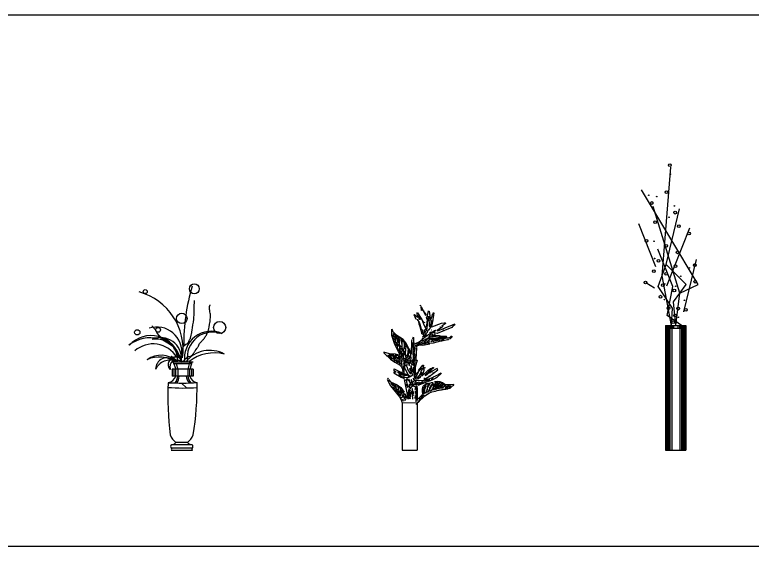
# Model space of a CAD drawing. Header units: millimetres. Extents: x 22565 to 38821, y 15578 to 26720.
# Drawn here: x 25514 to 27963, y 23124 to 24887 of the extents above; entities that cross this region are included whole.
import ezdxf

# ---------------------------------------------------------------- set-up
doc = ezdxf.new("R2010")
doc.units = ezdxf.units.MM
doc.layers.add('www.cad-blocks.net', color=7, linetype='Continuous')

# ---------------------------------------------------------------- blocks, each defined once
blk = doc.blocks.new('A$C355E1D53')
h = blk.add_hatch()
h.set_pattern_fill('AR-PARQ1', color=256, scale=2.5, angle=45, style=0)
h.set_pattern_definition([(135, (-30934.2, -17398.7), (-1077.63, 1e-13), [762, -762]), (135, (-30844.4, -17308.9), (-1077.63, 1e-13), [762, -762]), (135, (-30754.6, -17219.1), (-1077.63, 1e-13), [762, -762]), (135, (-30664.8, -17129.3), (-1077.63, 1e-13), [762, -762]), (135, (-30574.96, -17039.46), (-1077.63, 1e-13), [762, -762]), (135, (-30485.16, -16949.66), (-1077.63, 1e-13), [762, -762]), (135, (-30395.35, -16859.86), (-1077.63, 1e-13), [762, -762]), (45, (-31473, -16859.86), (1077.63, -1e-13), [762, -762]), (45, (-31562.8, -16770.05), (1077.63, -1e-13), [762, -762]), (45, (-31652.6, -16680.25), (1077.63, -1e-13), [762, -762]), (45, (-31742.4, -16590.45), (1077.63, -1e-13), [762, -762]), (45, (-31832.2, -16500.65), (1077.63, -1e-13), [762, -762]), (45, (-31922, -16410.84), (1077.63, -1e-13), [762, -762]), (45, (-32011.8, -16321.04), (1077.63, -1e-13), [762, -762])])
h.paths.add_polyline_path([(130.4, 224, 0.003838), (129.8, 208.5, 0.043235), (226.4, 208.4, 0.003857), (226.3, 224.1, -0.03048)])
for p, q in [((218.1, 488.5), (218.1, 496.7)), ((216.9, 481.4), (218.1, 488.5)), ((216.9, 448.5), (216.9, 481.4)), ((267.5, 477.9), (268.7, 479.1)), ((267.5, 466.1), (267.5, 477.9)), ((268.7, 465), (267.5, 466.1)), ((268.7, 480.2), (269.9, 480.2)), ((268.7, 479.1), (268.7, 480.2)), ((269.9, 480.2), (269.9, 482.6)), ((215.8, 441.5), (216.9, 448.5)), ((215.8, 434.4), (215.8, 441.5)), ((268.7, 460.3), (268.7, 465)), ((269.9, 453.2), (268.7, 460.3)), ((271, 452), (269.9, 453.2)), ((271, 440.3), (271, 452)), ((212.2, 415.6), (214.6, 425)), ((214.6, 425), (215.8, 434.4)), ((266.3, 409.7), (267.5, 416.8)), ((267.5, 416.8), (268.7, 423.8)), ((268.7, 423.8), (269.9, 426.2)), ((269.9, 433.2), (271, 440.3)), ((269.9, 426.2), (269.9, 433.2)), ((89.9, 398), (75.8, 412.1)), ((92.3, 390.9), (89.9, 398)), ((208.7, 392.1), (209.9, 399.2)), ((208.7, 389.8), (208.7, 392.1)), ((209.9, 399.2), (211, 406.2)), ((211, 406.2), (212.2, 415.6)), ((260.4, 390.9), (262.8, 393.3)), ((262.8, 393.3), (264, 400.3)), ((264, 400.3), (265.2, 402.7)), ((265.2, 402.7), (266.3, 409.7)), ((99.3, 381.5), (92.3, 390.9)), ((106.4, 374.5), (99.3, 381.5)), ((108.7, 372.1), (106.4, 374.5)), ((111.1, 369.8), (108.7, 372.1)), ((113.4, 367.4), (111.1, 369.8)), ((120.5, 365.1), (113.4, 367.4)), ((201.6, 366.2), (202.8, 368.6)), ((202.8, 368.6), (204, 370.9)), ((204, 370.9), (205.2, 378)), ((205.2, 378), (206.3, 380.3)), ((206.3, 380.3), (207.5, 387.4)), ((207.5, 387.4), (208.7, 389.8)), ((245.2, 366.2), (247.5, 367.4)), ((247.5, 367.4), (248.7, 369.8)), ((248.7, 369.8), (251, 372.1)), ((251, 372.1), (252.2, 374.5)), ((252.2, 374.5), (254.6, 376.8)), ((254.6, 376.8), (255.7, 379.2)), ((255.7, 379.2), (258.1, 381.5)), ((258.1, 381.5), (259.3, 388.6)), ((259.3, 388.6), (260.4, 390.9)), ((127.5, 362.7), (120.5, 365.1)), ((129.9, 355.7), (127.5, 362.7)), ((137, 353.3), (129.9, 355.7)), ((139.3, 351), (137, 353.3)), ((146.4, 348.6), (139.3, 351)), ((151.1, 334.5), (146.4, 348.6)), ((179.3, 338), (181.6, 345.1)), ((181.6, 345.1), (188.7, 352.1)), ((188.7, 352.1), (195.8, 354.5)), ((195.8, 354.5), (198.1, 356.8)), ((198.1, 356.8), (200.5, 363.9)), ((200.5, 363.9), (201.6, 366.2)), ((228.7, 341.6), (229.9, 343.9)), ((229.9, 343.9), (231, 345.1)), ((231, 345.1), (233.4, 352.1)), ((233.4, 352.1), (234.6, 354.5)), ((234.6, 354.5), (241.6, 361.5)), ((241.6, 361.5), (242.8, 363.9)), ((242.8, 363.9), (245.2, 366.2)), ((153.4, 332.2), (151.1, 334.5)), ((154.6, 329.8), (153.4, 332.2)), ((155.8, 327.5), (154.6, 329.8)), ((156.9, 325.1), (155.8, 327.5)), ((158.1, 322.8), (156.9, 325.1)), ((158.1, 320.4), (158.1, 322.8)), ((159.3, 319.2), (158.1, 320.4)), ((160.5, 312.2), (159.3, 319.2)), ((172.2, 305.1), (174.6, 319.2)), ((174.6, 319.2), (175.8, 326.3)), ((175.8, 333.3), (178.1, 335.7)), ((175.8, 326.3), (175.8, 333.3)), ((178.1, 335.7), (179.3, 338)), ((212.2, 318.1), (213.4, 319.2)), ((213.4, 319.2), (214.6, 320.4)), ((214.6, 320.4), (215.8, 322.8)), ((215.8, 322.8), (216.9, 323.9)), ((216.9, 323.9), (218.1, 326.3)), ((218.1, 326.3), (219.3, 327.5)), ((219.3, 327.5), (220.5, 329.8)), ((220.5, 329.8), (222.8, 334.5)), ((222.8, 334.5), (225.2, 336.9)), ((225.2, 336.9), (226.3, 338)), ((226.3, 338), (227.5, 340.4)), ((227.5, 340.4), (228.7, 341.6)), ((141, 310.4), (139.8, 311)), ((142.1, 309.3), (141, 310.4)), ((148.9, 307), (142.1, 309.3)), ((150.1, 305.8), (148.9, 307)), ((151.2, 302.4), (150.1, 305.8)), ((154.6, 301.3), (151.2, 302.4)), ((155.8, 300.1), (154.6, 301.3)), ((156.3, 299), (155.8, 300.1)), ((156.9, 299), (156.3, 299)), ((157.5, 297.9), (156.9, 299)), ((158.6, 297.3), (157.5, 297.9)), ((159.2, 296.2), (158.6, 297.3)), ((160.3, 295.6), (159.2, 296.2)), ((160.9, 294.5), (160.3, 295.6)), ((160.5, 309.8), (160.5, 312.2)), ((161.7, 302.8), (160.5, 309.8)), ((162, 293.9), (160.9, 294.5)), ((162.8, 300.4), (161.7, 302.8)), ((162.6, 293.3), (162, 293.9)), ((162.8, 296.9), (162.8, 300.4)), ((171.1, 298.1), (172.2, 305.1)), ((171.1, 294.6), (171.1, 298.1)), ((178.1, 293.4), (180.5, 294.6)), ((180.5, 294.6), (181.6, 296.9)), ((181.6, 296.9), (182.8, 298.1)), ((182.8, 298.1), (184, 299.3)), ((184, 299.3), (185.2, 300.4)), ((185.2, 300.4), (186.4, 301.6)), ((186.4, 301.6), (187.5, 302.8)), ((187.5, 302.8), (188.7, 304)), ((188.7, 304), (189.9, 305.1)), ((189.9, 305.1), (191.1, 305.1)), ((191.1, 305.1), (191.1, 306.3)), ((191.1, 306.3), (192.2, 306.3)), ((192.2, 307.5), (194.6, 307.5)), ((192.2, 306.3), (192.2, 307.5)), ((194.6, 307.5), (195.8, 308.7)), ((195.8, 308.7), (198.1, 311)), ((198.1, 311), (205.2, 312.2)), ((205.2, 312.2), (207.5, 314.5)), ((207.5, 314.5), (209.9, 315.7)), ((209.9, 315.7), (211, 316.9)), ((211, 316.9), (212.2, 316.9)), ((212.2, 316.9), (212.2, 318.1)), ((213.2, 292.1), (143.9, 292.1)), ((149.4, 286.9), (155.4, 268.5)), ((207.9, 286.9), (149.4, 286.9)), ((157.2, 286.9), (162, 268.5)), ((162.6, 292.8), (162.6, 293.3)), ((163.2, 292.2), (162.6, 292.8)), ((176.9, 292.2), (178.1, 293.4)), ((199.9, 286.9), (195.7, 268.5)), ((200, 292.1), (205.3, 292.1)), ((208, 286.9), (202, 268.5)), ((143.9, 268.5), (143.9, 245.9)), ((213.2, 268.5), (143.9, 268.5)), ((213.2, 245.9), (143.9, 245.9)), ((149.1, 268.5), (149.1, 245.9)), ((155.4, 245.9), (155.4, 268.5)), ((162, 268.5), (162, 245.9)), ((195.7, 268.5), (195.7, 245.9)), ((201.7, 245.9), (201.7, 268.5)), ((207.9, 268.5), (207.9, 245.9)), ((213.2, 268.5), (213.2, 245.9)), ((213.2, 268.5), (213.2, 245.9)), ((194.6, 25.2), (156.2, 25.2)), ((210.8, 6.8), (140.2, 6.8)), ((140.3, 0), (210.8, 0)), ((210.2, 17.9), (140.9, 17.9))]:
    blk.add_line(p, q)
for centre, radius in [((217.1, 535.4), 16.5), ((54.2, 526.1), 6.53), ((175.5, 437.3), 17.4), ((301.4, 407.2), 20.2), ((27.6, 391.1), 8.79), ((96.9, 399.2), 7.75)]:
    blk.add_circle(centre, radius)
for centre, radius, start, end in [((832.3, 354.9), 650.1, 163.0486, 180.7914), ((-17.4, 334.7), 197.2, 351.8558, 74.7261), ((92.1, 324.3), 84.4, 353.1202, 107.0251), ((273.5, 305.4), 89.4, 66.5547, 188.3771), ((278, 307.3), 84.6, 68.4488, 188.22), ((70, 261.4), 111.4, 20.3407, 128.932), ((74.1, 282.3), 98, 13.0057, 137.8449), ((93.1, 296.5), 72.3, 8.5126, 102.6739), ((105.1, 304), 69.6, 356.2098, 112.2847), ((80.3, 260.3), 92.3, 31.5548, 131.2286), ((268.2, 230.3), 101, 60.7854, 142.056), ((282.8, 189.3), 133.5, 75.2493, 128.0178), ((101.7, 206.5), 102.7, 56.0901, 114.1891), ((106.3, 239.2), 75.9, 46.0132, 126.5837), ((125.2, 269.5), 36.6, 44.5282, 181.6779), ((134.8, 249.2), 49.5, 64.4095, 157.0652), ((154.9, 284.6), 24.4, 18.6556, 223.5186), ((157.9, 277.3), 22.1, 38.3391, 205.4325), ((143.6, 286.3), 5.9, 5.9692, 84.0308), ((213, 287), 5.14, 88.7311, 181.2689), ((126.5, 253.7), 29.9, 277.47, 344.873), ((115.8, 250.8), 46.5, 323.2549, 353.9602), ((115.8, 250.8), 51.7, 327.257, 353.9602), ((256.8, 260.6), 68.4, 192.3667, 213.3937), ((257.6, 258.6), 63.2, 191.5389, 214.1509), ((230.7, 253.7), 29.9, 195.127, 261.6003), ((1142.3, 177.1), 1013, 177.3454, 187.1629), ((177.8, 1010), 787.4, 266.5484, 273.5317), ((1161, 153.3), 1003.2, 175.9337, 175.9482), ((-562.8, 175), 768.5, 3.6706, 3.7405), ((-790.5, 211.6), 1016.9, 350.9041, 0.7066), ((178.5, 765.9), 559.6, 265.0019, 274.9232), ((195.8, 74.5), 63.3, 201.9795, 231.1913), ((154.9, 74.5), 63.3, 308.8087, 338.0205), ((134.3, 51.3), 34.1, 281.2543, 310.0816), ((216.8, 51.3), 34.1, 229.9184, 258.7457), ((148, 11.9), 9.44, 140.9072, 212.526), ((138.3, 3.4), 3.94, 300.3607, 60.3409), ((212.8, 3.4), 3.94, 119.6591, 239.6393), ((202.9, 11.9), 9.44, 327.474, 39.0928)]:
    blk.add_arc(centre, radius, start, end)
blk = doc.blocks.new('A$C19B61D6B')
for p, q in [((120.3, 480.3), (121, 480.9)), ((121, 480.9), (123, 479.6)), ((125.6, 463.1), (123.6, 476.3)), ((123.6, 476.3), (138.2, 446.6)), ((101.1, 448.6), (101.8, 450.5)), ((107.1, 434), (101.1, 448.6)), ((101.8, 450.5), (111.1, 441.3)), ((104.5, 441.9), (104.5, 440)), ((111.7, 441.9), (111.1, 456.5)), ((111.1, 441.3), (111.7, 441.9)), ((111.7, 455.2), (126.3, 434)), ((114.4, 446.6), (113.7, 445.9)), ((113.7, 445.9), (114.4, 446.6)), ((113.7, 445.9), (117, 432.7)), ((115, 445.9), (123, 434)), ((128.3, 462.4), (128.9, 463.1)), ((132.2, 463.1), (133.5, 459.1)), ((133.5, 459.1), (140.2, 448.6)), ((140.2, 441.3), (141.5, 436.7)), ((142.1, 443.3), (144.1, 441.3)), ((144.1, 441.3), (148.7, 462.4)), ((146.1, 433.3), (148.7, 445.2)), ((148.7, 462.4), (148.1, 461.1)), ((148.7, 445.2), (150.1, 442.6)), ((150.1, 442.6), (150.7, 411.5)), ((150.7, 461.8), (154.7, 430.7)), ((156.7, 434), (160, 441.9)), ((160, 441.9), (162.6, 453.8)), ((165.9, 455.2), (162, 426.1)), ((163.3, 455.2), (165.9, 455.2)), ((110.4, 434), (111.1, 434.7)), ((119.7, 422.8), (112.4, 433.3)), ((114.4, 430.7), (126.3, 386.4)), ((116.4, 416.8), (117.7, 415.5)), ((117.7, 415.5), (119.7, 422.8)), ((125.6, 401), (120.3, 419.5)), ((126.3, 434), (133.5, 416.2)), ((134.2, 421.4), (126.9, 432)), ((134.9, 424.8), (134.2, 421.4)), ((141.5, 436.7), (143.5, 434)), ((143.5, 434), (142.1, 414.2)), ((144.1, 402.3), (146.1, 433.3)), ((154, 414.2), (151.4, 423.4)), ((154.7, 430.7), (156.7, 433.3)), ((158.7, 430), (154.7, 423.4)), ((156, 410.2), (159.3, 429.4)), ((162, 426.1), (157.3, 419.5)), ((159.3, 429.4), (158.7, 430)), ((160.6, 422.1), (160, 414.2)), ((160, 408.9), (191.7, 421.4)), ((191.7, 421.4), (202.3, 422.1)), ((204.9, 420.8), (192.4, 411.5)), ((202.3, 422.1), (204.3, 423.4)), ((204.3, 423.4), (204.9, 420.8)), ((228.7, 415.5), (236, 419.5)), ((236.7, 417.5), (229.4, 410.9)), ((25.1, 401), (25.1, 381.8)), ((26.4, 401.6), (27.8, 400.3)), ((27.8, 400.3), (28.4, 395)), ((28.4, 395), (39.7, 384.4)), ((129.6, 397), (125.6, 401)), ((126.3, 393.7), (129.6, 394.3)), ((127.6, 391), (126.3, 393.7)), ((129.6, 394.3), (129.6, 397)), ((133.5, 416.2), (140.8, 401)), ((137.5, 399), (134.2, 397.6)), ((134.2, 397.6), (135.5, 387.1)), ((138.2, 393.7), (134.2, 385.7)), ((140.8, 402.9), (137.5, 399)), ((140.8, 395.7), (138.2, 393.7)), ((142.1, 414.2), (139.5, 408.2)), ((140.2, 404.9), (144.1, 402.3)), ((140.8, 401), (140.8, 395.7)), ((144.8, 395.7), (143.5, 391)), ((152.7, 402.9), (144.8, 395.7)), ((149.4, 398.3), (146.8, 397.6)), ((150.7, 411.5), (152.7, 410.9)), ((160, 414.2), (152.7, 406.9)), ((152.7, 410.9), (154, 414.2)), ((154.7, 408.2), (152.7, 402.9)), ((152.7, 386.4), (167.9, 397)), ((158.7, 410.2), (160, 408.9)), ((158.7, 399.6), (160, 399.6)), ((173.2, 397.6), (161.3, 389.1)), ((167.9, 397), (172.5, 398.3)), ((172.5, 398.3), (173.2, 397.6)), ((226.1, 407.6), (177.2, 387.1)), ((195, 409.5), (177.8, 397)), ((177.8, 397), (179.8, 396.3)), ((179.8, 396.3), (228.7, 415.5)), ((185.8, 409.5), (187.8, 408.9)), ((192.4, 411.5), (195, 411.5)), ((195, 411.5), (195, 409.5)), ((196.3, 399.6), (198.3, 399)), ((228.7, 410.2), (226.1, 407.6)), ((25.1, 381.8), (35.7, 351.4)), ((29.1, 381.8), (28.4, 381.1)), ((28.4, 381.1), (29.1, 375.8)), ((31.7, 377.8), (29.1, 381.8)), ((29.1, 375.8), (31.1, 371.9)), ((31.7, 387.7), (31.1, 387.1)), ((31.1, 387.1), (31.7, 387.7)), ((31.1, 387.1), (31.7, 383.1)), ((31.1, 371.9), (31.7, 372.5)), ((31.7, 383.1), (35.7, 374.5)), ((31.7, 372.5), (31.7, 377.8)), ((33.1, 387.1), (32.4, 387.1)), ((32.4, 387.1), (33.1, 387.1)), ((33.7, 386.4), (42.3, 379.8)), ((33.7, 369.2), (35, 370.5)), ((33.7, 369.2), (33.7, 367.9)), ((35, 370.5), (37, 367.9)), ((35.7, 374.5), (40.3, 367.9)), ((39, 380.5), (38.3, 379.8)), ((38.3, 379.8), (39, 380.5)), ((38.3, 379.8), (39, 376.5)), ((39, 376.5), (41, 372.5)), ((39.7, 384.4), (64.8, 367.9)), ((39.7, 380.5), (41, 379.1)), ((41, 379.1), (41.6, 375.8)), ((41, 372.5), (41.6, 367.9)), ((41.6, 375.8), (43.6, 371.9)), ((42.3, 379.8), (57.5, 370.5)), ((43.6, 371.9), (45, 367.9)), ((48.3, 374.5), (47.6, 373.9)), ((47.6, 373.9), (48.3, 374.5)), ((47.6, 373.9), (47.6, 368.6)), ((47.6, 368.6), (48.3, 367.9)), ((49.6, 373.9), (48.9, 374.5)), ((48.9, 374.5), (49.6, 373.9)), ((49.6, 373.2), (50.9, 367.9)), ((56.2, 367.9), (57.5, 367.9)), ((57.5, 370.5), (60.8, 367.9)), ((97.2, 374.5), (95.2, 367.9)), ((98.5, 373.9), (99.2, 359.3)), ((124.9, 388.4), (131.6, 383.8)), ((126.9, 373.2), (130.2, 370.5)), ((130.9, 390.4), (127.6, 391)), ((127.6, 367.9), (148.1, 383.8)), ((132.2, 379.8), (128.9, 375.8)), ((134.2, 385.7), (130.9, 390.4)), ((131.6, 383.8), (132.2, 379.8)), ((135.5, 381.8), (132.9, 375.2)), ((132.9, 375.2), (134.2, 374.5)), ((134.2, 374.5), (142.1, 382.4)), ((143.5, 391), (135.5, 381.8)), ((142.1, 382.4), (138.2, 386.4)), ((139.5, 368.6), (138.8, 367.9)), ((138.8, 367.9), (139.5, 368.6)), ((140.2, 368.6), (144.8, 371.9)), ((143.5, 367.9), (147.4, 369.9)), ((144.8, 371.9), (151.4, 372.5)), ((147.4, 369.9), (154.7, 369.2)), ((150.1, 373.9), (151.4, 377.8)), ((152.1, 373.9), (150.1, 373.9)), ((151.4, 377.8), (150.7, 377.2)), ((154, 391), (151.4, 388.4)), ((151.4, 388.4), (152.7, 386.4)), ((151.4, 372.5), (152.1, 371.9)), ((155.4, 376.5), (152.1, 373.9)), ((152.1, 371.9), (156.7, 371.9)), ((158, 391.7), (154, 391)), ((154.7, 383.1), (156.7, 385.1)), ((156.7, 379.8), (154.7, 383.1)), ((154.7, 369.2), (155.4, 368.6)), ((172.5, 374.5), (155.4, 376.5)), ((155.4, 368.6), (164.6, 368.6)), ((156.7, 385.1), (159.3, 385.7)), ((156.7, 371.9), (157.3, 371.2)), ((161.3, 389.1), (157.3, 389.1)), ((157.3, 371.2), (160.6, 371.2)), ((171.9, 377.8), (158, 379.1)), ((159.3, 385.7), (165.9, 380.5)), ((160.6, 371.2), (162.6, 370.5)), ((162.6, 370.5), (164, 371.2)), ((164, 371.2), (164.6, 370.5)), ((164.6, 370.5), (179.2, 370.5)), ((164.6, 368.6), (165.3, 367.9)), ((165.3, 367.9), (184.4, 367.9)), ((165.9, 388.4), (169.2, 391)), ((177.2, 387.1), (165.9, 388.4)), ((165.9, 380.5), (172.5, 378.5)), ((168.6, 385.1), (167.9, 383.8)), ((167.9, 383.8), (171.2, 381.8)), ((169.2, 391), (170.6, 390.4)), ((171.2, 381.8), (183.8, 380.5)), ((172.5, 378.5), (171.9, 377.8)), ((208.2, 374.5), (172.5, 374.5)), ((179.2, 370.5), (179.8, 371.2)), ((179.8, 371.2), (193.7, 371.2)), ((183.8, 380.5), (191.1, 378.5)), ((188.4, 367.9), (187.8, 367.9)), ((187.8, 367.9), (188.4, 367.9)), ((191.1, 378.5), (206.9, 377.8)), ((193.7, 368.6), (193, 367.9)), ((193, 367.9), (193.7, 368.6)), ((193.7, 371.2), (194.4, 371.9)), ((194.4, 371.9), (197.7, 371.9)), ((194.4, 368.6), (199.7, 368.6)), ((197.7, 371.9), (199, 371.2)), ((199, 371.2), (199.7, 371.9)), ((199.7, 371.9), (204.9, 371.9)), ((199.7, 368.6), (200.3, 367.9)), ((204.9, 371.9), (205.6, 372.5)), ((205.6, 372.5), (209.6, 372.5)), ((206.9, 377.8), (208.9, 376.5)), ((208.9, 376.5), (208.2, 374.5)), ((209.6, 372.5), (210.2, 373.2)), ((210.2, 373.2), (214.2, 373.2)), ((214.2, 373.2), (220.1, 375.2)), ((220.8, 369.2), (215.5, 367.9)), ((220.1, 375.2), (224.1, 378.5)), ((225.4, 375.2), (220.8, 369.2)), ((224.1, 378.5), (226.1, 377.8)), ((226.1, 377.8), (225.4, 375.2)), ((33.7, 367.2), (33.1, 364.6)), ((33.1, 364.6), (37, 356.7)), ((35.7, 351.4), (52.9, 316.3)), ((37, 356.7), (41.6, 367.2)), ((41.6, 367.2), (37, 367.2)), ((41, 359.3), (39.7, 350.7)), ((39.7, 350.7), (42.3, 346.1)), ((42.3, 346.1), (43.6, 347.4)), ((43.6, 347.4), (44.3, 356)), ((45.6, 350.1), (44.3, 340.1)), ((45, 367.2), (45, 359.3)), ((45, 359.3), (48.3, 355.3)), ((46.9, 351.4), (45.6, 350.1)), ((53.5, 342.8), (46.9, 351.4)), ((48.3, 355.3), (48.3, 367.2)), ((50.9, 367.2), (51.6, 350.1)), ((51.6, 350.1), (56.9, 342.8)), ((55.5, 367.2), (58.2, 367.2)), ((56.9, 342.8), (58.8, 344.1)), ((61.5, 351.4), (57.5, 363.9)), ((58.2, 367.2), (68.1, 359.3)), ((60.8, 362.6), (58.8, 365.9)), ((59.5, 356), (59.5, 338.8)), ((61.5, 357.3), (60.8, 362.6)), ((60.8, 342.1), (61.5, 351.4)), ((68.1, 359.3), (66.1, 356)), ((66.1, 356), (67.4, 351.4)), ((67.4, 351.4), (67.4, 341.5)), ((69.4, 354.7), (83.3, 331.5)), ((69.4, 338.8), (69.4, 354.7)), ((72.1, 344.1), (74.7, 344.1)), ((91.9, 318.3), (93.2, 361.3)), ((93.2, 361.3), (94.5, 367.2)), ((95.9, 355.3), (97.2, 302.5)), ((97.8, 355.3), (95.9, 355.3)), ((95.9, 355.3), (97.8, 355.3)), ((97.8, 354.7), (99.2, 334.8)), ((99.2, 359.3), (101.1, 352.7)), ((101.1, 344.1), (99.2, 342.8)), ((101.1, 352.7), (102.5, 351.4)), ((102.5, 351.4), (107.8, 355.3)), ((105.1, 344.1), (103.8, 348.1)), ((115, 355.3), (105.1, 344.1)), ((126.9, 348.1), (105.8, 346.7)), ((107.8, 355.3), (117, 359.3)), ((108.4, 352), (122.3, 353.4)), ((110.4, 348.7), (109.1, 341.5)), ((114.4, 352), (113.7, 350.1)), ((116.4, 356), (121.6, 356.7)), ((128.9, 352), (116.4, 349.4)), ((117, 359.3), (126.9, 367.2)), ((118.3, 353.4), (117.7, 352.7)), ((117.7, 352.7), (130.2, 348.1)), ((121.6, 356.7), (128.9, 359.3)), ((122.3, 353.4), (121.6, 352)), ((130.9, 366.6), (126.3, 362.6)), ((126.3, 362.6), (134.2, 361.3)), ((126.3, 354.7), (165.3, 356)), ((129.6, 352.7), (126.3, 354.7)), ((138.2, 367.2), (128.3, 362)), ((142.8, 367.2), (129.6, 352.7)), ((130.2, 348.1), (153.4, 353.4)), ((134.9, 356.7), (130.9, 354)), ((138.2, 352.7), (130.9, 352.7)), ((136.8, 356.7), (140.2, 355.3)), ((138.2, 359.3), (138.2, 352.7)), ((152.7, 364.6), (142.1, 360.6)), ((145.4, 360.6), (142.8, 355.3)), ((152.1, 359.3), (146.8, 358.6)), ((156, 360.6), (165.3, 365.9)), ((158.7, 361.3), (160, 359.3)), ((165.3, 365.9), (159.3, 364.6)), ((164, 362.6), (165.3, 359.3)), ((165.3, 356), (189.1, 362.6)), ((166.6, 362.6), (185.8, 365.9)), ((171.9, 363.9), (168.6, 363.3)), ((173.2, 364.6), (173.2, 361.3)), ((181.8, 366.6), (181.1, 365.9)), ((181.1, 365.9), (181.8, 366.6)), ((182.5, 363.9), (181.1, 365.9)), ((185.8, 365.9), (185.1, 367.2)), ((189.1, 367.2), (189.1, 365.3)), ((189.1, 362.6), (192.4, 362.6)), ((192.4, 366.6), (199.7, 367.2)), ((192.4, 362.6), (211.6, 367.2)), ((193.7, 365.9), (192.4, 366.6)), ((211.6, 367.2), (214.9, 367.2)), ((0.7, 324.9), (0, 322.9)), ((0, 322.9), (21.8, 301.8)), ((19.2, 319.6), (0.7, 324.9)), ((39, 319), (19.2, 319.6)), ((50.2, 315.7), (39, 319)), ((44.3, 340.1), (46.9, 333.5)), ((46.9, 333.5), (49.6, 329.6)), ((49.6, 329.6), (51.6, 331.5)), ((51.6, 331.5), (52.2, 338.2)), ((52.2, 338.2), (53.5, 340.8)), ((53.5, 329.6), (52.2, 326.9)), ((52.2, 326.9), (52.2, 323.6)), ((52.2, 323.6), (55.5, 319.6)), ((53.5, 340.8), (53.5, 342.8)), ((54.2, 336.2), (53.5, 329.6)), ((54.9, 337.5), (55.5, 338.2)), ((55.5, 338.2), (57.5, 337.5)), ((55.5, 319.6), (56.2, 320.3)), ((56.2, 328.9), (58.2, 329.6)), ((56.2, 320.3), (56.2, 328.9)), ((57.5, 337.5), (59.5, 333.5)), ((58.2, 329.6), (58.8, 322.3)), ((58.8, 322.3), (58.2, 321.6)), ((58.2, 321.6), (58.2, 317.7)), ((59.5, 338.8), (70.1, 322.9)), ((59.5, 333.5), (62.1, 330.2)), ((62.1, 330.2), (62.8, 328.2)), ((62.1, 320.3), (64.1, 321)), ((62.1, 313), (62.1, 320.3)), ((62.8, 328.2), (65.4, 324.9)), ((64.1, 332.9), (69.4, 338.8)), ((64.1, 321), (64.8, 320.3)), ((64.8, 320.3), (64.8, 316.3)), ((67.4, 341.5), (65.4, 334.2)), ((65.4, 324.9), (68.8, 319)), ((68.8, 319), (70.1, 315)), ((70.1, 322.9), (72.7, 328.9)), ((72.1, 319), (72.7, 339.5)), ((72.7, 315.7), (72.1, 319)), ((80, 321.6), (76, 310.4)), ((81.3, 331.5), (80, 328.2)), ((80, 328.2), (80, 321.6)), ((82.6, 321.6), (80.7, 315)), ((83.3, 331.5), (81.3, 331.5)), ((82.6, 328.2), (84, 329.6)), ((82.6, 328.2), (82.6, 321.6)), ((84, 329.6), (85.3, 328.2)), ((85.3, 328.2), (88.6, 318.3)), ((99.2, 334.8), (101.1, 334.8)), ((99.2, 326.9), (99.2, 324.3)), ((99.2, 324.3), (100.5, 322.9)), ((99.2, 321), (101.8, 315.7)), ((104.5, 339.5), (99.8, 322.9)), ((100.5, 329.6), (99.8, 328.9)), ((99.8, 328.9), (100.5, 326.9)), ((99.8, 322.9), (104.5, 315.7)), ((101.1, 328.9), (100.5, 329.6)), ((100.5, 326.9), (101.1, 328.9)), ((100.5, 322.9), (100.5, 326.3)), ((101.1, 342.1), (104.5, 339.5)), ((101.1, 334.8), (101.1, 342.1)), ((108.4, 340.1), (106.4, 302.5)), ((108.4, 340.1), (107.8, 339.5)), ((9.9, 313), (10.6, 311)), ((13.9, 314.4), (13.2, 313.7)), ((13.2, 313.7), (22.5, 304.4)), ((17.8, 311.7), (13.9, 314.4)), ((17.8, 317.7), (17.2, 317)), ((17.2, 317), (17.8, 317.7)), ((17.2, 317), (21.2, 313.7)), ((19.2, 311.7), (17.8, 311.7)), ((19.2, 317.7), (18.5, 317.7)), ((18.5, 317.7), (19.2, 317.7)), ((25.1, 306.4), (19.2, 311.7)), ((19.8, 317), (21.2, 317)), ((21.2, 317), (23.8, 313.7)), ((21.2, 313.7), (25.8, 312.4)), ((21.8, 301.8), (36.4, 291.9)), ((22.5, 304.4), (26.4, 301.8)), ((24.5, 311.7), (23.8, 312.4)), ((25.8, 312.4), (24.5, 311.7)), ((27.1, 303.1), (25.1, 306.4)), ((27.1, 317), (26.4, 316.3)), ((26.4, 316.3), (26.4, 315)), ((26.4, 315), (35.7, 306.4)), ((26.4, 301.8), (27.1, 303.1)), ((29.1, 316.3), (27.1, 317)), ((31.1, 317), (29.1, 316.3)), ((29.7, 305.8), (29.1, 305.1)), ((29.1, 305.1), (29.7, 305.8)), ((29.1, 305.1), (31.7, 301.8)), ((30.4, 305.8), (36.4, 302.5)), ((33.1, 315.7), (31.1, 317)), ((33.1, 307.7), (32.4, 308.4)), ((32.4, 308.4), (33.1, 307.7)), ((32.4, 301.1), (37, 295.2)), ((33.1, 314.4), (33.1, 315.7)), ((39, 308.4), (33.1, 314.4)), ((35.7, 306.4), (40.3, 304.4)), ((36.4, 302.5), (35.7, 301.8)), ((37, 315.7), (36.4, 315)), ((36.4, 315), (37, 315.7)), ((36.4, 315), (46.3, 303.1)), ((37, 295.2), (37.7, 296.5)), ((37.7, 315.7), (42.3, 315.7)), ((37.7, 296.5), (38.3, 299.8)), ((38.3, 299.8), (46.9, 289.9)), ((41, 305.1), (39, 308.4)), ((39.7, 301.1), (48.9, 297.2)), ((40.3, 304.4), (41, 305.1)), ((42.3, 315.7), (50.9, 313)), ((46.3, 303.1), (46.9, 301.8)), ((46.9, 289.9), (46.9, 295.2)), ((47.6, 309.7), (51.6, 304.4)), ((47.6, 301.1), (52.2, 298.5)), ((48.9, 311), (48.3, 311)), ((48.3, 310.4), (48.9, 311)), ((48.3, 311), (48.3, 310.4)), ((54.2, 293.2), (48.9, 294.5)), ((48.9, 294.5), (54.2, 285.9)), ((49.6, 311), (53.5, 306.4)), ((52.9, 316.3), (50.2, 315.7)), ((50.9, 313), (54.2, 311.7)), ((51.6, 304.4), (52.9, 301.8)), ((52.2, 298.5), (54.2, 299.1)), ((53.5, 306.4), (55.5, 301.8)), ((54.2, 299.1), (53.5, 301.1)), ((54.2, 311.7), (60.2, 305.1)), ((56.2, 301.1), (58.2, 297.8)), ((58.2, 317.7), (57.5, 317)), ((57.5, 317), (57.5, 313.7)), ((57.5, 313.7), (60.8, 310.4)), ((58.2, 297.8), (58.2, 294.5)), ((58.2, 294.5), (60.2, 292.5)), ((60.2, 305.1), (60.8, 301.8)), ((60.2, 292.5), (61.5, 293.9)), ((60.8, 310.4), (62.1, 311.7)), ((61.5, 293.9), (60.8, 301.1)), ((61.5, 312.4), (62.1, 313)), ((62.1, 311.7), (61.5, 312.4)), ((64.8, 316.3), (64.1, 315.7)), ((64.1, 315.7), (64.1, 303.1)), ((64.1, 303.1), (64.8, 301.8)), ((67.4, 297.8), (65.4, 301.1)), ((67.4, 238.3), (67.4, 297.8)), ((68.8, 305.1), (70.1, 305.1)), ((68.8, 305.1), (68.8, 301.8)), ((70.1, 294.5), (70.1, 291.9)), ((70.7, 314.4), (72.7, 307.1)), ((71.4, 304.4), (70.7, 305.1)), ((70.7, 305.1), (71.4, 304.4)), ((71.4, 303.8), (70.7, 303.1)), ((70.7, 303.1), (71.4, 303.8)), ((70.7, 303.1), (70.7, 301.8)), ((70.7, 301.1), (70.7, 295.2)), ((76, 310.4), (72.7, 315.7)), ((72.7, 307.1), (74.7, 301.8)), ((72.7, 289.2), (83.3, 301.1)), ((74.7, 301.1), (80, 301.1)), ((74.7, 293.2), (74.7, 301.1)), ((78, 307.1), (76.7, 305.8)), ((76.7, 305.8), (77.3, 301.8)), ((76.7, 290.6), (77.3, 294.5)), ((80.7, 315), (78, 307.1)), ((89.2, 299.8), (78.7, 289.2)), ((82, 303.8), (80.7, 301.8)), ((84, 313), (82, 303.8)), ((84, 313), (85.3, 313)), ((85.9, 307.7), (84, 301.8)), ((85.3, 313), (85.9, 307.7)), ((88.6, 318.3), (89.2, 309.1)), ((89.2, 309.1), (89.9, 308.4)), ((89.9, 302.5), (89.2, 301.8)), ((89.9, 291.2), (89.2, 301.1)), ((89.9, 308.4), (89.9, 302.5)), ((91.9, 299.8), (98.5, 281.3)), ((92.6, 301.1), (94.5, 297.2)), ((97.2, 302.5), (96.5, 301.8)), ((96.5, 301.8), (97.8, 285.9)), ((102.5, 314.4), (99.8, 317)), ((101.1, 307.7), (99.8, 307.7)), ((99.8, 307.7), (101.1, 305.8)), ((100.5, 315.7), (100.5, 312.4)), ((100.5, 312.4), (102.5, 313)), ((100.5, 305.8), (100.5, 301.8)), ((101.8, 304.4), (100.5, 305.8)), ((100.5, 301.1), (101.1, 294.5)), ((103.8, 317.7), (101.1, 317)), ((101.1, 305.8), (101.1, 307.7)), ((101.1, 294.5), (101.8, 301.1)), ((103.1, 305.1), (101.8, 304.4)), ((102.5, 302.5), (101.8, 301.8)), ((101.8, 301.8), (102.5, 302.5)), ((104.5, 315.7), (102.5, 314.4)), ((102.5, 313), (103.1, 312.4)), ((103.1, 312.4), (103.1, 305.1)), ((104.5, 289.9), (103.8, 301.1)), ((111.1, 299.1), (104.5, 276)), ((106.4, 302.5), (107.8, 298.5)), ((107.8, 298.5), (111.1, 299.1)), ((36.4, 291.9), (46.9, 286.6)), ((53.5, 291.9), (54.2, 293.2)), ((54.9, 286.6), (53.5, 291.9)), ((54.2, 285.9), (54.9, 286.6)), ((56.9, 289.9), (60.2, 281.3)), ((61.5, 285.9), (57.5, 290.6)), ((60.2, 281.3), (61.5, 285.9)), ((64.1, 278.7), (62.8, 277.3)), ((62.8, 277.3), (64.8, 273.4)), ((65.4, 278), (64.1, 278.7)), ((64.8, 273.4), (66.1, 274.7)), ((66.1, 274.7), (65.4, 278)), ((66.8, 287.2), (66.1, 286.6)), ((66.1, 286.6), (66.8, 287.2)), ((66.1, 286.6), (68.8, 278.7)), ((67.4, 287.2), (70.1, 284.6)), ((68.8, 278.7), (68.8, 273.4)), ((68.8, 273.4), (70.1, 272.7)), ((70.1, 291.9), (72.7, 289.2)), ((70.1, 272.7), (74, 263.4)), ((71.4, 283.3), (76, 277.3)), ((76, 285.9), (75.4, 283.3)), ((75.4, 283.3), (77.3, 282)), ((78, 283.9), (76, 285.9)), ((76, 277.3), (80, 266.1)), ((78.7, 289.2), (76.7, 290.6)), ((77.3, 282), (78, 283.9)), ((85.3, 291.9), (82.6, 289.2)), ((82.6, 289.2), (83.3, 282.6)), ((83.3, 282.6), (85.9, 280.6)), ((86.6, 291.2), (85.3, 291.9)), ((85.9, 280.6), (86.6, 291.2)), ((86.6, 270.7), (85.9, 270.1)), ((85.9, 270.1), (93.9, 253.5)), ((91.2, 261.5), (86.6, 270.7)), ((89.9, 281.3), (89.2, 264.1)), ((93.9, 282), (89.9, 291.2)), ((91.2, 280), (89.9, 281.3)), ((95.2, 266.1), (91.2, 280)), ((97.8, 285.9), (93.9, 282)), ((98.5, 281.3), (104.5, 289.9)), ((101.1, 276.7), (98.5, 274)), ((98.5, 274), (98.5, 258.2)), ((100.5, 290.6), (102.5, 287.9)), ((100.5, 288.6), (101.1, 285.3)), ((104.5, 283.9), (101.1, 276.7)), ((104.5, 276), (103.8, 258.8)), ((104.5, 242.3), (104.5, 283.9)), ((107.8, 250.9), (125.6, 272.7)), ((115, 264.1), (129.6, 282)), ((126.3, 271.4), (124.9, 263.4)), ((125.6, 272.7), (126.3, 271.4)), ((132.2, 282.6), (128.3, 268.1)), ((128.9, 267.4), (134.2, 275.3)), ((129.6, 282), (132.2, 282.6)), ((132.9, 274), (132.9, 264.1)), ((134.2, 275.3), (136.2, 274.7)), ((136.2, 274.7), (135.5, 271.4)), ((146.8, 264.8), (154.7, 270.7)), ((165.3, 272.7), (153.4, 264.1)), ((154.7, 270.7), (158.7, 271.4)), ((177.8, 271.4), (156.7, 260.1)), ((158.7, 271.4), (163.3, 274.7)), ((163.3, 274.7), (165.3, 274)), ((165.3, 274), (165.3, 272.7)), ((179.2, 266.1), (177.8, 271.4)), ((35.7, 268.7), (32.4, 268.1)), ((32.4, 268.1), (33.7, 265.4)), ((33.7, 258.8), (33.1, 256.8)), ((33.1, 256.8), (57.5, 242.3)), ((33.7, 265.4), (41, 258.8)), ((41, 258.8), (33.7, 258.8)), ((58.2, 258.2), (35.7, 268.7)), ((39.7, 266.1), (41.6, 266.1)), ((45.6, 260.1), (45, 259.5)), ((45, 259.5), (45.6, 260.1)), ((45, 259.5), (50.9, 254.2)), ((46.9, 260.1), (46.3, 260.1)), ((46.3, 260.1), (46.9, 260.1)), ((48.3, 259.5), (47.6, 259.5)), ((47.6, 259.5), (48.3, 259.5)), ((49.6, 258.8), (48.9, 258.8)), ((48.9, 258.8), (49.6, 258.8)), ((50.9, 258.2), (50.2, 258.2)), ((50.2, 258.2), (50.9, 258.2)), ((50.9, 250.9), (50.2, 250.2)), ((50.2, 250.2), (50.9, 250.9)), ((50.2, 250.2), (55.5, 246.3)), ((50.9, 254.2), (58.8, 252.2)), ((51.6, 257.5), (56.9, 255.5)), ((51.6, 250.9), (59.5, 250.2)), ((55.5, 246.3), (67.4, 241.6)), ((56.9, 255.5), (61.5, 255.5)), ((65.4, 258.8), (58.2, 258.2)), ((58.8, 252.2), (68.1, 252.2)), ((59.5, 250.2), (60.2, 249.6)), ((60.2, 249.6), (66.1, 249.6)), ((61.5, 255.5), (62.1, 254.9)), ((62.1, 254.9), (66.8, 254.9)), ((66.1, 249.6), (66.8, 248.9)), ((66.8, 254.9), (70.1, 253.5)), ((66.8, 248.9), (70.1, 248.9)), ((68.1, 252.2), (70.1, 251.5)), ((70.7, 253.5), (77.3, 251.5)), ((70.7, 251.5), (76, 248.9)), ((76, 247.6), (70.7, 248.2)), ((82.6, 248.9), (72.1, 267.4)), ((76, 248.9), (76, 247.6)), ((77.3, 251.5), (84.6, 241.6)), ((80, 266.1), (87.9, 254.9)), ((88.6, 243), (82.6, 248.9)), ((87.9, 254.9), (89.9, 254.9)), ((94.5, 248.2), (88.6, 243)), ((89.9, 254.9), (91.2, 261.5)), ((89.9, 246.3), (91.9, 246.3)), ((91.9, 268.1), (95.2, 258.8)), ((93.9, 253.5), (94.5, 248.2)), ((95.2, 258.8), (95.2, 266.1)), ((98.5, 260.8), (100.5, 242.3)), ((103.8, 258.8), (107.8, 250.9)), ((105.8, 236.3), (108.4, 246.3)), ((108.4, 246.3), (116.4, 260.8)), ((111.7, 242.3), (126.9, 258.2)), ((122.3, 256.8), (114.4, 240.3)), ((123, 245.6), (118.3, 239.6)), ((124.9, 263.4), (123, 260.8)), ((123, 260.8), (123.6, 253.5)), ((127.6, 256.2), (123, 245.6)), ((126.9, 258.2), (127.6, 256.2)), ((132.9, 264.1), (127.6, 248.2)), ((127.6, 248.2), (128.3, 247.6)), ((128.3, 268.1), (128.9, 267.4)), ((128.3, 247.6), (146.8, 264.8)), ((153.4, 264.1), (136.8, 248.9)), ((136.8, 248.9), (139.5, 250.9)), ((138.2, 248.2), (157.3, 263.4)), ((140.2, 258.2), (140.8, 258.8)), ((145.4, 256.2), (146.1, 256.8)), ((145.4, 241.6), (149.4, 244.9)), ((150.7, 244.9), (179.2, 266.1)), ((150.7, 248.2), (150.7, 244.9)), ((155.4, 256.8), (153.4, 256.2)), ((156.7, 260.1), (158.7, 259.5)), ((157.3, 263.4), (159.3, 262.8)), ((159.3, 262.8), (160, 260.1)), ((164, 256.2), (161.3, 255.5)), ((167.3, 244.3), (172.5, 246.3)), ((172.5, 246.3), (173.9, 247.6)), ((173.9, 247.6), (179.2, 249.6)), ((190.4, 254.2), (177.8, 242.3)), ((179.2, 249.6), (182.5, 252.2)), ((182.5, 252.2), (184.4, 252.9)), ((184.4, 252.9), (187.8, 255.5)), ((187.8, 255.5), (189.1, 256.2)), ((189.1, 256.2), (190.4, 254.2)), ((11.2, 235), (22.5, 213.2)), ((12.6, 239), (14.5, 235.7)), ((13.2, 238.3), (12.6, 239)), ((12.6, 239), (13.2, 238.3)), ((15.2, 234.4), (22.5, 226.4)), ((17.2, 230.4), (17.8, 229.7)), ((22.5, 226.4), (44.3, 217.2)), ((23.1, 221.8), (32.4, 212.5)), ((29.1, 221.1), (23.8, 222.5)), ((32.4, 218.5), (29.1, 221.1)), ((57.5, 242.3), (67.4, 238.3)), ((67.4, 241.6), (70.1, 241)), ((68.1, 235), (78, 184.8)), ((83.3, 240.3), (70.7, 241)), ((71.4, 235), (72.1, 231.7)), ((72.1, 231.7), (72.7, 235)), ((76, 226.4), (76.7, 237.7)), ((78.7, 217.2), (76, 226.4)), ((76.7, 237.7), (89.2, 223.8)), ((84.6, 241.6), (83.3, 240.3)), ((84, 235), (87.3, 219.8)), ((89.2, 223.8), (90.6, 222.5)), ((92.6, 231.7), (90.6, 235)), ((90.6, 222.5), (92.6, 225.1)), ((92.6, 225.1), (92.6, 231.7)), ((95.2, 225.8), (94.5, 217.2)), ((95.9, 227.1), (104.5, 232.4)), ((97.2, 239), (98.5, 237)), ((98.5, 239), (100.5, 233.7)), ((98.5, 237), (98.5, 239)), ((105.8, 221.1), (98.5, 215.2)), ((100.5, 233.7), (99.2, 235)), ((100.5, 242.3), (102.5, 240.3)), ((112.4, 221.1), (101.1, 216.5)), ((101.8, 223.1), (105.1, 219.8)), ((111.7, 218.5), (101.8, 223.1)), ((102.5, 240.3), (104.5, 242.3)), ((117, 225.8), (102.5, 221.8)), ((107.8, 228.4), (103.8, 227.7)), ((103.8, 227.7), (107.1, 227.1)), ((104.5, 232.4), (110.4, 232.4)), ((113.7, 235.7), (105.8, 236.3)), ((112.4, 222.5), (105.8, 221.1)), ((107.1, 227.1), (107.8, 228.4)), ((110.4, 232.4), (123.6, 231.1)), ((112.4, 240.3), (111.7, 242.3)), ((130.9, 227.7), (111.7, 218.5)), ((114.4, 240.3), (112.4, 240.3)), ((165.3, 235), (113, 214.5)), ((118.3, 239.6), (113.7, 237)), ((116.4, 221.8), (133.5, 225.8)), ((117.7, 223.1), (116.4, 221.8)), ((121.6, 221.1), (117.7, 223.1)), ((123.6, 231.1), (150.7, 234.4)), ((125.6, 223.8), (128.9, 223.1)), ((129.6, 211.2), (140.8, 221.8)), ((134.9, 239.6), (136.8, 235.7)), ((134.9, 235), (134.9, 239.6)), ((151.4, 233), (135.5, 228.4)), ((135.5, 228.4), (136.2, 226.4)), ((136.8, 235.7), (150.1, 237)), ((136.8, 237), (138.2, 237)), ((138.2, 237), (143.5, 241)), ((140.8, 221.8), (164, 224.4)), ((142.1, 219.2), (149.4, 220.5)), ((143.5, 241), (145.4, 241.6)), ((145.4, 232.4), (148.1, 231.7)), ((150.1, 237), (162, 241)), ((150.7, 234.4), (151.4, 233)), ((159.3, 237.7), (157.3, 236.3)), ((157.3, 236.3), (159.3, 235.7)), ((162.6, 221.8), (157.3, 215.8)), ((162.6, 238.3), (159.3, 237.7)), ((159.3, 235.7), (162.6, 237.7)), ((162, 241), (164.6, 243)), ((162.6, 237.7), (162.6, 238.3)), ((164, 221.8), (162.6, 221.8)), ((164, 238.3), (163.3, 239)), ((163.3, 239), (164, 238.3)), ((164.6, 219.8), (164, 221.8)), ((164.6, 243), (165.9, 243)), ((164.6, 213.9), (171.9, 221.8)), ((165.9, 243), (167.3, 244.3)), ((172.5, 239), (165.9, 235.7)), ((169.2, 225.1), (179.2, 225.1)), ((171.9, 221.8), (173.9, 221.8)), ((175.9, 241.6), (172.5, 239)), ((173.9, 221.8), (174.5, 219.8)), ((181.8, 223.8), (175.2, 215.8)), ((177.8, 242.3), (175.9, 241.6)), ((184.4, 221.8), (175.9, 212.5)), ((179.2, 225.1), (181.8, 223.8)), ((181.8, 212.5), (191.1, 221.8)), ((185.1, 223.8), (184.4, 223.1)), ((184.4, 223.1), (184.4, 221.8)), ((189.7, 223.1), (185.1, 223.8)), ((191.1, 221.8), (189.7, 223.1)), ((192.4, 219.8), (193, 220.5)), ((193, 220.5), (194.4, 220.5)), ((194.4, 220.5), (199, 217.8)), ((22.5, 213.2), (52.2, 176.8)), ((28.4, 210.6), (36.4, 205.3)), ((33.1, 204.6), (28.4, 210.6)), ((32.4, 212.5), (32.4, 218.5)), ((37, 217.8), (35, 217.2)), ((35, 217.2), (36.4, 209.2)), ((36.4, 205.3), (35, 203.3)), ((36.4, 209.2), (46.9, 199.3)), ((39, 215.8), (37, 217.8)), ((39, 202.6), (37.7, 201.3)), ((37.7, 201.3), (43, 198.7)), ((38.3, 200), (41, 195.4)), ((42.3, 207.3), (39, 215.8)), ((39.7, 206.6), (42.3, 214.5)), ((41, 195.4), (45.6, 196)), ((42.3, 214.5), (46.3, 212.5)), ((43, 198.7), (42.3, 195.4)), ((44.3, 217.2), (56.9, 207.9)), ((45.6, 196), (45, 190.7)), ((50.9, 190.1), (45.6, 196)), ((46.3, 212.5), (48.3, 202.6)), ((49.6, 207.3), (46.9, 209.2)), ((46.9, 199.3), (49.6, 207.3)), ((50.9, 194.7), (49.6, 203.9)), ((50.2, 209.9), (55.5, 204.6)), ((55.5, 204.6), (54.9, 190.7)), ((56.9, 207.9), (68.1, 192.7)), ((58.8, 200), (59.5, 186.1)), ((67.4, 188.1), (58.8, 200)), ((74.7, 219.2), (75.4, 213.9)), ((79.3, 209.2), (78.7, 217.2)), ((80.7, 207.9), (79.3, 209.2)), ((82.6, 210.6), (80.7, 207.9)), ((83.3, 202.6), (82, 198)), ((82, 198), (82, 194)), ((83.3, 215.8), (82.6, 210.6)), ((87.3, 219.8), (83.3, 215.8)), ((84, 203.3), (83.3, 202.6)), ((83.3, 202.6), (84, 203.3)), ((84.6, 202.6), (85.9, 201.3)), ((85.9, 197.3), (84.6, 193.4)), ((85.9, 201.3), (85.9, 200)), ((85.9, 200), (87.3, 198.7)), ((87.3, 198.7), (85.9, 197.3)), ((87.9, 203.9), (101.1, 219.8)), ((89.9, 195.4), (91.2, 196.7)), ((93.2, 215.8), (90.6, 217.8)), ((91.2, 196.7), (92.6, 194)), ((91.9, 212.5), (93.2, 209.9)), ((94.5, 217.2), (93.2, 215.8)), ((94.5, 204.6), (93.9, 203.9)), ((93.9, 203.9), (94.5, 201.3)), ((95.2, 203.9), (94.5, 204.6)), ((94.5, 201.3), (95.2, 203.9)), ((94.5, 200.6), (95.2, 200)), ((95.2, 200), (95.9, 201.3)), ((95.9, 198), (95.2, 197.3)), ((95.2, 197.3), (95.2, 192.7)), ((98.5, 192), (95.9, 198)), ((96.5, 213.2), (105.1, 210.6)), ((104.5, 201.3), (107.8, 211.9)), ((105.8, 201.3), (104.5, 201.3)), ((105.8, 196.7), (104.5, 196)), ((104.5, 196), (104.5, 194)), ((111.1, 219.2), (105.1, 217.2)), ((105.1, 217.2), (110.4, 217.2)), ((105.8, 207.3), (105.8, 201.3)), ((105.8, 192.7), (105.8, 196.7)), ((107.1, 169.6), (111.1, 212.5)), ((111.1, 212.5), (107.1, 209.2)), ((107.8, 211.9), (109.1, 207.9)), ((111.1, 206.6), (110.4, 164.9)), ((128.9, 209.9), (126.9, 200.6)), ((126.9, 200.6), (127.6, 200)), ((127.6, 200), (127.6, 192)), ((130.2, 205.9), (132.2, 209.9)), ((130.2, 198), (130.2, 205.9)), ((130.9, 197.3), (130.2, 198)), ((130.9, 186.1), (130.9, 197.3)), ((136.2, 214.5), (132.9, 211.2)), ((133.5, 199.3), (132.9, 198.7)), ((132.9, 198.7), (132.9, 192.7)), ((136.8, 211.9), (133.5, 202.6)), ((133.5, 202.6), (133.5, 199.3)), ((139.5, 215.2), (136.2, 214.5)), ((136.2, 202.6), (140.8, 213.9)), ((136.2, 189.4), (136.2, 202.6)), ((137.5, 215.2), (142.1, 219.2)), ((137.5, 213.2), (138.2, 213.9)), ((140.8, 213.9), (139.5, 215.2)), ((144.8, 210.6), (140.8, 192)), ((143.5, 192.7), (145.4, 205.3)), ((145.4, 205.3), (148.7, 211.9)), ((148.7, 197.3), (148.1, 194)), ((148.7, 211.9), (149.4, 214.5)), ((150.7, 200.6), (148.7, 197.3)), ((149.4, 214.5), (152.7, 218.5)), ((152.1, 206.6), (150.7, 200.6)), ((152.7, 218.5), (151.4, 219.8)), ((157.3, 215.8), (152.1, 206.6)), ((152.1, 198.7), (156, 209.2)), ((152.7, 195.4), (152.1, 198.7)), ((155.4, 196), (152.7, 195.4)), ((159.3, 198.7), (155.4, 196)), ((156, 209.2), (160, 215.2)), ((160.6, 204.6), (159.3, 198.7)), ((159.3, 194), (171.2, 196)), ((160, 215.2), (164.6, 219.8)), ((162.6, 200), (164.6, 213.9)), ((165.3, 210.6), (162.6, 203.3)), ((165.3, 199.3), (162.6, 200)), ((171.2, 217.8), (165.3, 210.6)), ((175.2, 215.8), (165.3, 199.3)), ((167.9, 218.5), (167.3, 217.8)), ((167.3, 217.8), (167.9, 218.5)), ((167.9, 203.3), (167.9, 201.3)), ((174.5, 219.8), (171.2, 217.8)), ((172.5, 207.3), (171.2, 202.6)), ((171.2, 202.6), (173.2, 202)), ((171.2, 196), (177.2, 198)), ((175.9, 212.5), (172.5, 207.3)), ((173.2, 202), (177.2, 203.9)), ((177.2, 203.9), (177.8, 206.6)), ((177.2, 198), (183.8, 198.7)), ((177.8, 206.6), (181.8, 212.5)), ((179.2, 217.2), (178.5, 216.5)), ((178.5, 216.5), (179.2, 217.2)), ((180.5, 205.9), (183.1, 210.6)), ((181.1, 203.9), (180.5, 205.9)), ((185.1, 203.9), (181.1, 203.9)), ((183.1, 210.6), (191.7, 218.5)), ((183.8, 198.7), (187.8, 200)), ((186.4, 205.3), (185.1, 203.9)), ((191.1, 212.5), (186.4, 206.6)), ((186.4, 206.6), (186.4, 205.3)), ((187.8, 200), (191.1, 200)), ((189.7, 206.6), (197.7, 215.8)), ((190.4, 205.3), (189.7, 206.6)), ((195, 205.3), (190.4, 205.3)), ((197, 216.5), (191.1, 212.5)), ((191.1, 200), (193.7, 201.3)), ((193.7, 211.9), (193, 211.2)), ((193, 211.2), (193.7, 211.9)), ((193.7, 201.3), (197, 201.3)), ((196.3, 207.3), (195, 205.3)), ((197, 213.9), (196.3, 213.2)), ((196.3, 213.2), (197, 213.9)), ((202.3, 211.9), (196.3, 207.3)), ((197.7, 215.8), (197, 216.5)), ((197, 201.3), (197.7, 202)), ((197.7, 202), (201, 202)), ((199, 217.8), (203, 213.9)), ((201, 202), (201.6, 202.6)), ((201.6, 202.6), (206.3, 202.6)), ((203, 213.9), (202.3, 211.9)), ((203, 218.5), (224.8, 217.8)), ((205.6, 207.9), (204.3, 206.6)), ((204.3, 206.6), (204.9, 205.9)), ((206.9, 213.2), (204.9, 212.5)), ((204.9, 212.5), (205.6, 211.2)), ((204.9, 205.9), (208.9, 205.9)), ((205.6, 211.2), (207.6, 211.9)), ((210.9, 209.2), (205.6, 207.9)), ((206.3, 202.6), (209.6, 203.9)), ((207.6, 211.9), (206.9, 213.2)), ((208.9, 205.9), (220.1, 209.2)), ((209.6, 203.9), (212.9, 203.9)), ((211.6, 211.9), (210.9, 211.2)), ((210.9, 211.2), (210.9, 209.2)), ((214.2, 211.2), (211.6, 211.9)), ((213.5, 215.8), (212.9, 215.2)), ((212.9, 215.2), (214.9, 213.9)), ((212.9, 203.9), (214.9, 205.3)), ((217.5, 215.8), (213.5, 215.8)), ((219.5, 211.2), (214.2, 211.2)), ((214.9, 213.9), (218.2, 214.5)), ((214.9, 205.3), (220.1, 205.9)), ((218.2, 214.5), (217.5, 215.8)), ((220.1, 211.9), (219.5, 211.2)), ((220.1, 205.9), (228.7, 213.2)), ((222.1, 211.2), (220.1, 211.9)), ((220.1, 209.2), (222.1, 211.2)), ((224.8, 217.8), (232.7, 219.2)), ((232.7, 217.8), (229.4, 213.9)), ((45, 190.7), (54.2, 179.5)), ((48.9, 186.8), (50.9, 190.1)), ((54.9, 190.7), (50.9, 194.7)), ((52.2, 176.8), (57.5, 167.6)), ((59.5, 186.1), (52.9, 187.4)), ((54.2, 179.5), (55.5, 180.1)), ((55.5, 180.1), (58.8, 192)), ((58.8, 176.2), (57.5, 174.9)), ((57.5, 174.9), (58.2, 172.9)), ((58.2, 172.9), (60.2, 174.9)), ((62.8, 195.4), (58.8, 194.7)), ((58.8, 192), (62.1, 176.8)), ((60.2, 174.9), (58.8, 176.2)), ((62.1, 176.8), (64.1, 174.9)), ((64.1, 174.9), (65.4, 176.2)), ((65.4, 176.2), (67.4, 188.1)), ((70.1, 180.1), (65.4, 163)), ((68.1, 185.4), (66.1, 183.5)), ((76, 172.2), (70.7, 187.4)), ((70.7, 178.8), (72.7, 169.6)), ((77.3, 174.2), (76, 172.2)), ((78, 184.8), (77.3, 174.2)), ((80.7, 176.8), (80, 176.2)), ((80, 176.2), (80.7, 175.5)), ((80.7, 175.5), (80, 174.9)), ((80, 174.9), (80, 169.6)), ((81.3, 184.8), (80.7, 184.1)), ((80.7, 184.1), (80.7, 176.8)), ((82, 194), (81.3, 193.4)), ((81.3, 193.4), (81.3, 184.8)), ((83.3, 178.8), (82.6, 175.5)), ((82.6, 175.5), (84, 172.9)), ((84, 172.9), (82.6, 171.6)), ((82.6, 171.6), (82.6, 169.6)), ((84.6, 181.5), (83.3, 178.8)), ((84.6, 190.1), (84, 189.4)), ((84, 189.4), (84, 184.1)), ((84, 184.1), (84.6, 181.5)), ((84.6, 193.4), (84.6, 190.1)), ((87.3, 177.5), (86.6, 174.2)), ((86.6, 174.2), (87.3, 172.9)), ((87.3, 172.9), (86.6, 169.6)), ((88.6, 186.1), (87.3, 182.1)), ((87.3, 182.1), (87.3, 177.5)), ((89.2, 194), (88.6, 186.1)), ((92.6, 194), (93.2, 187.4)), ((93.2, 187.4), (93.9, 186.8)), ((93.9, 186.8), (93.9, 182.1)), ((93.9, 182.1), (94.5, 181.5)), ((94.5, 181.5), (94.5, 178.2)), ((94.5, 178.2), (95.2, 177.5)), ((95.2, 192.7), (95.9, 192)), ((95.2, 177.5), (95.2, 169.6)), ((95.9, 192), (95.9, 188.1)), ((95.9, 188.1), (97.2, 185.4)), ((97.2, 185.4), (98.5, 188.1)), ((97.8, 183.5), (97.2, 182.8)), ((97.2, 182.8), (97.8, 181.5)), ((98.5, 182.8), (97.8, 183.5)), ((97.8, 181.5), (98.5, 182.8)), ((98.5, 188.1), (98.5, 192)), ((103.1, 174.2), (103.8, 171.6)), ((103.8, 179.5), (103.8, 174.9)), ((103.8, 174.9), (104.5, 174.2)), ((103.8, 171.6), (105.1, 172.9)), ((104.5, 194), (105.8, 192.7)), ((105.1, 192.7), (104.5, 192)), ((104.5, 192), (105.1, 190.1)), ((105.8, 188.1), (104.5, 187.4)), ((104.5, 187.4), (105.8, 186.1)), ((105.1, 179.5), (104.5, 181.5)), ((104.5, 181.5), (105.1, 179.5)), ((104.5, 174.2), (105.1, 178.8)), ((105.1, 172.9), (104.5, 173.5)), ((105.8, 192), (105.1, 192.7)), ((105.1, 190.1), (105.8, 192)), ((105.8, 186.1), (105.8, 188.1)), ((126.9, 183.5), (114.4, 170.2)), ((117.7, 170.2), (122.3, 174.2)), ((118.3, 174.2), (117.7, 173.5)), ((117.7, 173.5), (118.3, 174.2)), ((133.5, 181.5), (121, 169.6)), ((123, 175.5), (124.3, 176.8)), ((124.3, 176.8), (129.6, 181.5)), ((126.3, 170.2), (133.5, 176.8)), ((128.3, 187.4), (126.9, 183.5)), ((127.6, 192), (128.3, 191.4)), ((128.3, 191.4), (128.3, 187.4)), ((129.6, 181.5), (132.9, 182.1)), ((130.9, 178.2), (130.2, 177.5)), ((130.2, 177.5), (130.9, 178.2)), ((131.6, 185.4), (130.9, 186.1)), ((132.9, 186.1), (131.6, 185.4)), ((132.9, 192.7), (133.5, 190.1)), ((133.5, 190.1), (132.9, 189.4)), ((132.9, 189.4), (132.9, 186.1)), ((132.9, 182.1), (133.5, 181.5)), ((134.2, 178.2), (134.9, 178.8)), ((134.9, 178.8), (146.1, 187.4)), ((138.2, 188.7), (136.2, 189.4)), ((140.8, 192), (138.2, 188.7)), ((145.4, 192), (143.5, 192.7)), ((148.1, 194), (145.4, 192)), ((146.1, 187.4), (152.1, 190.7)), ((152.1, 190.7), (157.3, 192.7)), ((157.3, 192.7), (159.3, 194)), ((57.5, 167.6), (61.5, 157)), ((62.1, 168.2), (60.8, 166.9)), ((61.5, 164.9), (62.8, 165.6)), ((61.5, 157), (111.3, 157.8)), ((61.5, 157), (61.5, 0)), ((62.8, 165.6), (62.1, 168.2)), ((72.1, 164.9), (72.7, 168.9)), ((120.3, 168.9), (106.4, 151.7)), ((107.1, 160.3), (107.1, 168.9)), ((111.3, 157.8), (111.3, 0)), ((114.4, 170.2), (114.4, 169.6)), ((124.3, 168.9), (114.4, 158.3)), ((125.6, 170.2), (124.9, 169.6)), ((124.9, 169.6), (125.6, 170.2)), ((61.5, 0), (111.3, 0))]:
    blk.add_line(p, q)
for centre, radius, start, end in [((-47.6, 276), 144.8, 16.8735, 39.271), ((148.7, 379.8), 3.97, 288.4349, 99.4623), ((147.4, 365.3), 6.61, 221.1859, 307.875), ((33.1, 257.5), 31.7, 2.3373, 64.4861), ((161.3, 207.3), 17.2, 81.2538, 168.6901), ((177.2, 188.7), 39, 49.0856, 102.4259), ((92.6, 210.6), 7.27, 105.2551, 235.008)]:
    blk.add_arc(centre, radius, start, end)
blk = doc.blocks.new('A$C37FB4D49')
for p, q in [((97.1, 723.7), (133, 1173.7)), ((247.5, 686.5), (11.1, 1080.3)), ((170.7, 651.1), (60.6, 1011.3)), ((113.8, 770.6), (169.9, 1001)), ((70.9, 760.3), (0, 938.9)), ((116.7, 682), (212.8, 922.7)), ((141.8, 679.1), (79.8, 834.1)), ((81.3, 679.1), (113.8, 770.6)), ((196.5, 686.5), (113.8, 770.6)), ((187.6, 574.2), (239.4, 791.3)), ((136.9, 517.4), (97.1, 723.7)), ((65, 671.7), (29.6, 693.8)), ((140.4, 589), (81.3, 679.1)), ((118.2, 558), (141.8, 679.1)), ((144.9, 615.7), (196.5, 686.5)), ((170.7, 651.1), (247.5, 686.5)), ((153.9, 517.4), (170.7, 651.1)), ((153.9, 517.4), (144.9, 615.7)), ((136.9, 517.4), (140.4, 589)), ((177.9, 517.4), (118.2, 558)), ((111.9, 517.4), (111.9, 0)), ((111.9, 517.4), (195.9, 517.4)), ((111.9, 505.4), (195.9, 505.4)), ((112.5, 517.4), (112.5, 505.4)), ((113.1, 505.4), (113.1, 0)), ((113.7, 517.4), (113.7, 505.4)), ((115.5, 517.4), (115.5, 505.4)), ((115.5, 505.4), (115.5, 0)), ((117.9, 517.4), (117.9, 505.4)), ((119.1, 505.4), (119.1, 0)), ((120.9, 517.4), (120.9, 505.4)), ((123.9, 505.4), (123.9, 0)), ((124.5, 517.4), (124.5, 505.4)), ((128.7, 517.4), (128.7, 505.4)), ((129.9, 505.4), (129.9, 0)), ((133.5, 517.4), (133.5, 505.4)), ((137.1, 505.4), (137.1, 0)), ((138.9, 517.4), (138.9, 505.4)), ((144.9, 517.4), (144.9, 505.4)), ((162.9, 517.4), (162.9, 505.4)), ((168.9, 517.4), (168.9, 505.4)), ((170.7, 505.4), (170.7, 0)), ((174.3, 517.4), (174.3, 505.4)), ((177.9, 505.4), (177.9, 0)), ((179.1, 517.4), (179.1, 505.4)), ((183.3, 517.4), (183.3, 505.4)), ((183.9, 505.4), (183.9, 0)), ((186.9, 517.4), (186.9, 505.4)), ((188.7, 505.4), (188.7, 0)), ((189.9, 517.4), (189.9, 505.4)), ((192.3, 517.4), (192.3, 505.4)), ((192.3, 505.4), (192.3, 0)), ((194.1, 517.4), (194.1, 505.4)), ((194.7, 505.4), (194.7, 0)), ((195.3, 517.4), (195.3, 505.4)), ((195.9, 517.4), (195.9, 0)), ((111.9, 0), (195.9, 0))]:
    blk.add_line(p, q)
for centre, radius in [((129.8, 1182), 5.71), ((131.8, 1144.4), 1.14), ((115.9, 1070), 5.71), ((41.8, 1057.3), 1.14), ((75, 1051.8), 1.14), ((55.1, 1025.2), 5.71), ((148.4, 1013.1), 1.14), ((151.1, 985.2), 5.71), ((156.7, 982.7), 1.14), ((68.2, 945.8), 5.71), ((126.2, 966.1), 1.14), ((167.1, 929.3), 5.71), ((208.7, 898.9), 5.71), ((32.7, 868.5), 5.71), ((64, 866.5), 1.14), ((114.3, 847.7), 5.71), ((66, 795), 1.14), ((160.7, 820.5), 5.71), ((82.3, 785.3), 5.71), ((152.7, 763), 5.71), ((232.7, 767.8), 5.71), ((63.1, 742.2), 5.71), ((114.3, 731), 5.71), ((210.6, 755.9), 1.14), ((174.7, 721.3), 1.14), ((234.3, 699), 5.71), ((28.6, 695.3), 5.71), ((99.9, 684.6), 5.71), ((108.2, 689.5), 1.14), ((153.9, 679.9), 1.14), ((147.9, 662.2), 5.71), ((90.3, 636.6), 5.71), ((106.8, 624.5), 1.14), ((189.9, 621.8), 1.14), ((123.9, 588.7), 5.71), ((163.9, 587.1), 5.71), ((195.9, 582.3), 5.71), ((151.1, 558.3), 5.71), ((165, 551.3), 1.14), ((143.1, 531.1), 5.71)]:
    blk.add_circle(centre, radius)
blk = doc.blocks.new('format')
at = {"layer": 'www.cad-blocks.net', "color": 155, "true_color": 0x546d8e}
for p, q in [((23683.3, 24887), (38820.7, 24887)), ((23683.3, 23123.7), (38820.7, 23123.7))]:
    blk.add_line(p, q, dxfattribs=at)

msp = doc.modelspace()

# ---------------------------------------------------------------- block references
at = {"xscale": 0.8, "yscale": 0.8, "zscale": 0.8}
msp.add_blockref('A$C37FB4D49', (27585.4, 23442.3), dxfattribs=at)
for name, p in [('A$C355E1D53', (25892.9, 23442.3)), ('A$C19B61D6B', (26739.1, 23442.3))]:
    msp.add_blockref(name, p)
at = {"layer": 'www.cad-blocks.net'}
msp.add_blockref('format', (0, 0), dxfattribs=at)

doc.saveas('drawing.dxf')
